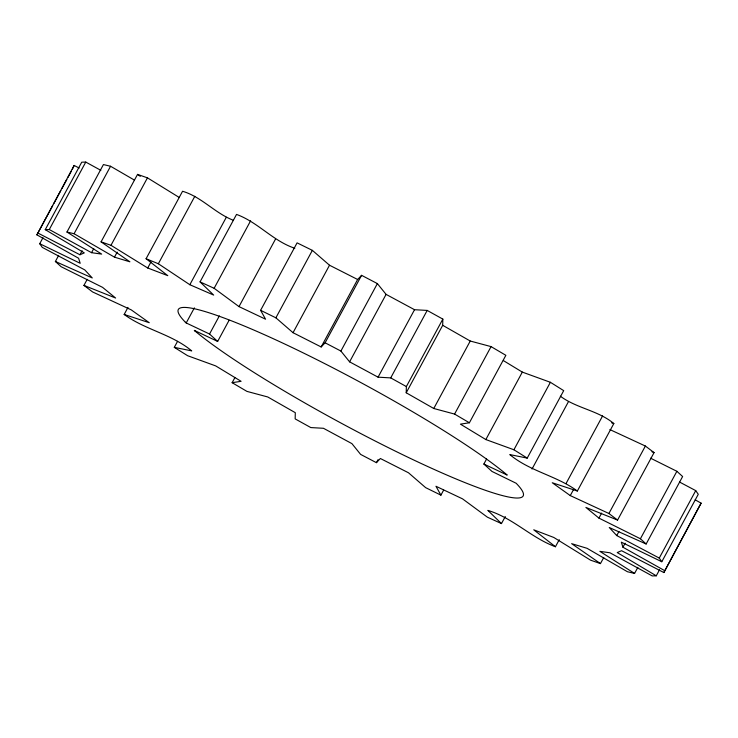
<?xml version="1.0" encoding="UTF-8"?>
<svg xmlns="http://www.w3.org/2000/svg" width="738" height="738" viewBox="0 0 738 738"><rect width="100%" height="100%" fill="white"/><g stroke="black" fill="none" stroke-linecap="round" stroke-linejoin="round"><path stroke-width="1.11" d="M442.837 319.102L442.699 325.31L470.244 341.03L491.065 346.611L505.862 355.31L469.386 422.773L454.58 414.073L433.769 408.492L406.214 392.782L406.361 386.564L442.837 319.102L427.191 310.43L414.535 309.711L386.085 294.379L377.376 283.595L361.583 275.329L357.635 279.499L321.159 346.961L293.041 332.7L275.883 317.82L260.606 310.32L297.082 242.857L312.358 250.357L329.517 265.228L357.635 279.499M42.989 237.673L39.723 243.715L80.202 263.309L78.588 258.245L36.9 234.85L74.141 165.45L79.169 168.052M695.141 499.81L701.1 503.15L663.859 572.55L621.562 550.705L617.226 552.568L656.266 575.806L659.532 569.764M701.1 503.15L663.859 572.55M36.9 234.85L52.693 205.653M53.782 203.633L60.857 190.542M61.946 188.531L66.844 179.472M67.933 177.452L71.199 171.419M72.287 169.399L74.141 165.45M37.666 232.913L79.953 254.758L84.289 252.894L45.249 229.656L81.733 162.194L85.765 162.074L100.857 170.34M45.249 229.656L49.28 229.536L85.765 162.074M49.28 229.536L91.549 252.682L101.65 254.103L66.955 232.027L103.431 164.565L110.562 166.262L134.205 179.98M87.204 279.351L83.938 285.394L115.626 298.041L102.591 287.368L61.116 266.704L55.378 261.473L58.643 255.431M66.955 232.027L74.086 233.725L110.562 166.262M79.953 254.758L82.13 250.736M91.549 252.682L93.726 248.651M74.086 233.725L114.473 257.156L129.888 261.805L101.069 241.861L137.545 174.399L147.452 177.84L179.362 197.544M101.069 241.861L110.977 245.302L147.452 177.84M114.473 257.156L117.194 252.119M110.977 245.302L147.72 267.995L167.784 275.661L146.087 258.724L182.563 191.262C201.548 196.898 214.906 213.107 233.153 220.192M147.72 267.995L150.986 261.953M177.563 341.316L174.297 347.358L191.714 350.882C171.659 334.102 144.952 329.757 124.168 314.453L127.978 307.405M146.087 258.724L158.347 263.752L194.823 196.29M294.813 248.272C272.977 241.012 257.996 222.221 236.529 214.417L200.053 281.879L213.669 295.08L189.841 284.72L226.317 217.258M229.094 320.274L217.655 341.426L209.546 334.028L186.207 322.958L194.371 307.857M260.606 310.32L265.551 319.194L239.001 306.611L214.131 288.29L250.606 220.819M209.546 334.028L219.352 315.901M239.001 306.611L275.477 239.149M443.639 490.115L440.918 495.143L425.641 487.643L408.483 472.772L380.365 458.501L376.417 462.671L360.624 454.405L351.915 443.621L323.465 428.289L310.809 427.57L295.163 418.898L295.301 412.69L267.756 396.97L246.935 391.389L232.138 382.69L234.859 377.662M275.883 317.82L312.358 250.357M293.041 332.7L329.517 265.228M321.159 346.961L325.098 342.792L361.583 275.329M406.361 386.564L390.716 377.893L378.059 377.173L349.6 361.841L340.901 351.057L377.376 283.595M349.6 361.841L386.085 294.379M378.059 377.173L414.535 309.711M390.716 377.893L427.191 310.43M406.214 392.782L442.699 325.31M376.417 462.671L378.059 459.645M433.769 408.492L470.244 341.03M454.58 414.073L491.065 346.611M469.386 422.773L460.411 424.147L485.844 439.562L522.32 372.1L550.391 382.293L563.703 390.642L527.227 458.104L509.801 454.58C529.866 471.361 556.572 475.706 577.356 491.019L613.832 423.547C598.167 410.457 576.562 408.335 560.345 396.205M195.146 331.122A196.004 22.527 28.4 0 0 413.391 459.839A196.004 22.527 28.4 0 0 516.139 483.252L491.969 471.434L483.87 464.045L486.591 459.008M485.844 439.562L513.916 449.765L550.391 382.293M440.918 495.143L435.974 486.268L462.523 498.851L487.394 517.181L501.471 523.583L505.281 516.535M532.024 469.027L568.5 401.564M566.12 483.39L602.595 415.928M609.883 429.581L645.381 446.038L654.062 452.606L617.577 520.069L608.905 513.5L570.271 495.595L573.546 489.552M501.471 523.583L487.855 510.392C512.901 517.882 531.212 537.854 555.437 546.738L559.247 539.69M650.584 458.197L676.884 471.296L682.622 476.527L646.147 543.998L640.409 538.768L598.933 518.104L601.654 513.067M608.905 513.5L645.381 446.038M555.437 546.738L533.74 529.801L553.804 537.467L590.548 560.16L600.455 563.601L603.721 557.559M679.541 482.043L695.731 490.622L698.277 494.285L661.801 561.747L659.255 558.085L616.747 535.567L618.924 531.535M664.624 570.612L622.937 547.218L625.114 543.196M640.409 538.768L676.884 471.296M600.455 563.601L571.636 543.657L587.051 548.306L627.438 571.738L634.569 573.435L637.835 567.393M659.255 558.085L695.731 490.622M232.138 382.69L241.114 381.315L215.68 365.9L187.609 355.707L174.297 347.358M656.266 575.806L652.235 575.926L609.975 552.79L599.874 551.36L634.569 573.435M611.654 422.837L613.832 423.547M124.168 314.453L149.27 322.718L131.244 309.868L92.619 291.962L83.938 285.394M577.356 491.019L552.255 482.744L570.271 495.595M651.949 451.757L654.062 452.606M617.577 520.069L585.889 507.421L598.933 518.104M55.378 261.473L92.268 277.949L84.778 269.896L42.269 247.378L39.723 243.715M646.147 543.998L609.256 527.513L616.747 535.567M200.053 281.879L214.131 288.29M483.87 464.045L507.218 475.078L506.351 474.322A196.004 22.527 28.4 0 0 288.097 345.605A196.004 22.527 28.4 0 0 185.349 322.192M217.655 341.426L194.306 330.384L195.173 331.141M661.801 561.747L621.322 542.153L622.937 547.218M325.098 342.792L340.901 351.057M503.325 360.559L522.32 372.1M513.916 449.765L527.227 458.104M158.347 263.752L189.841 284.72M137.545 174.399L140.331 176.327M185.376 322.211L186.207 322.958"/></g></svg>
